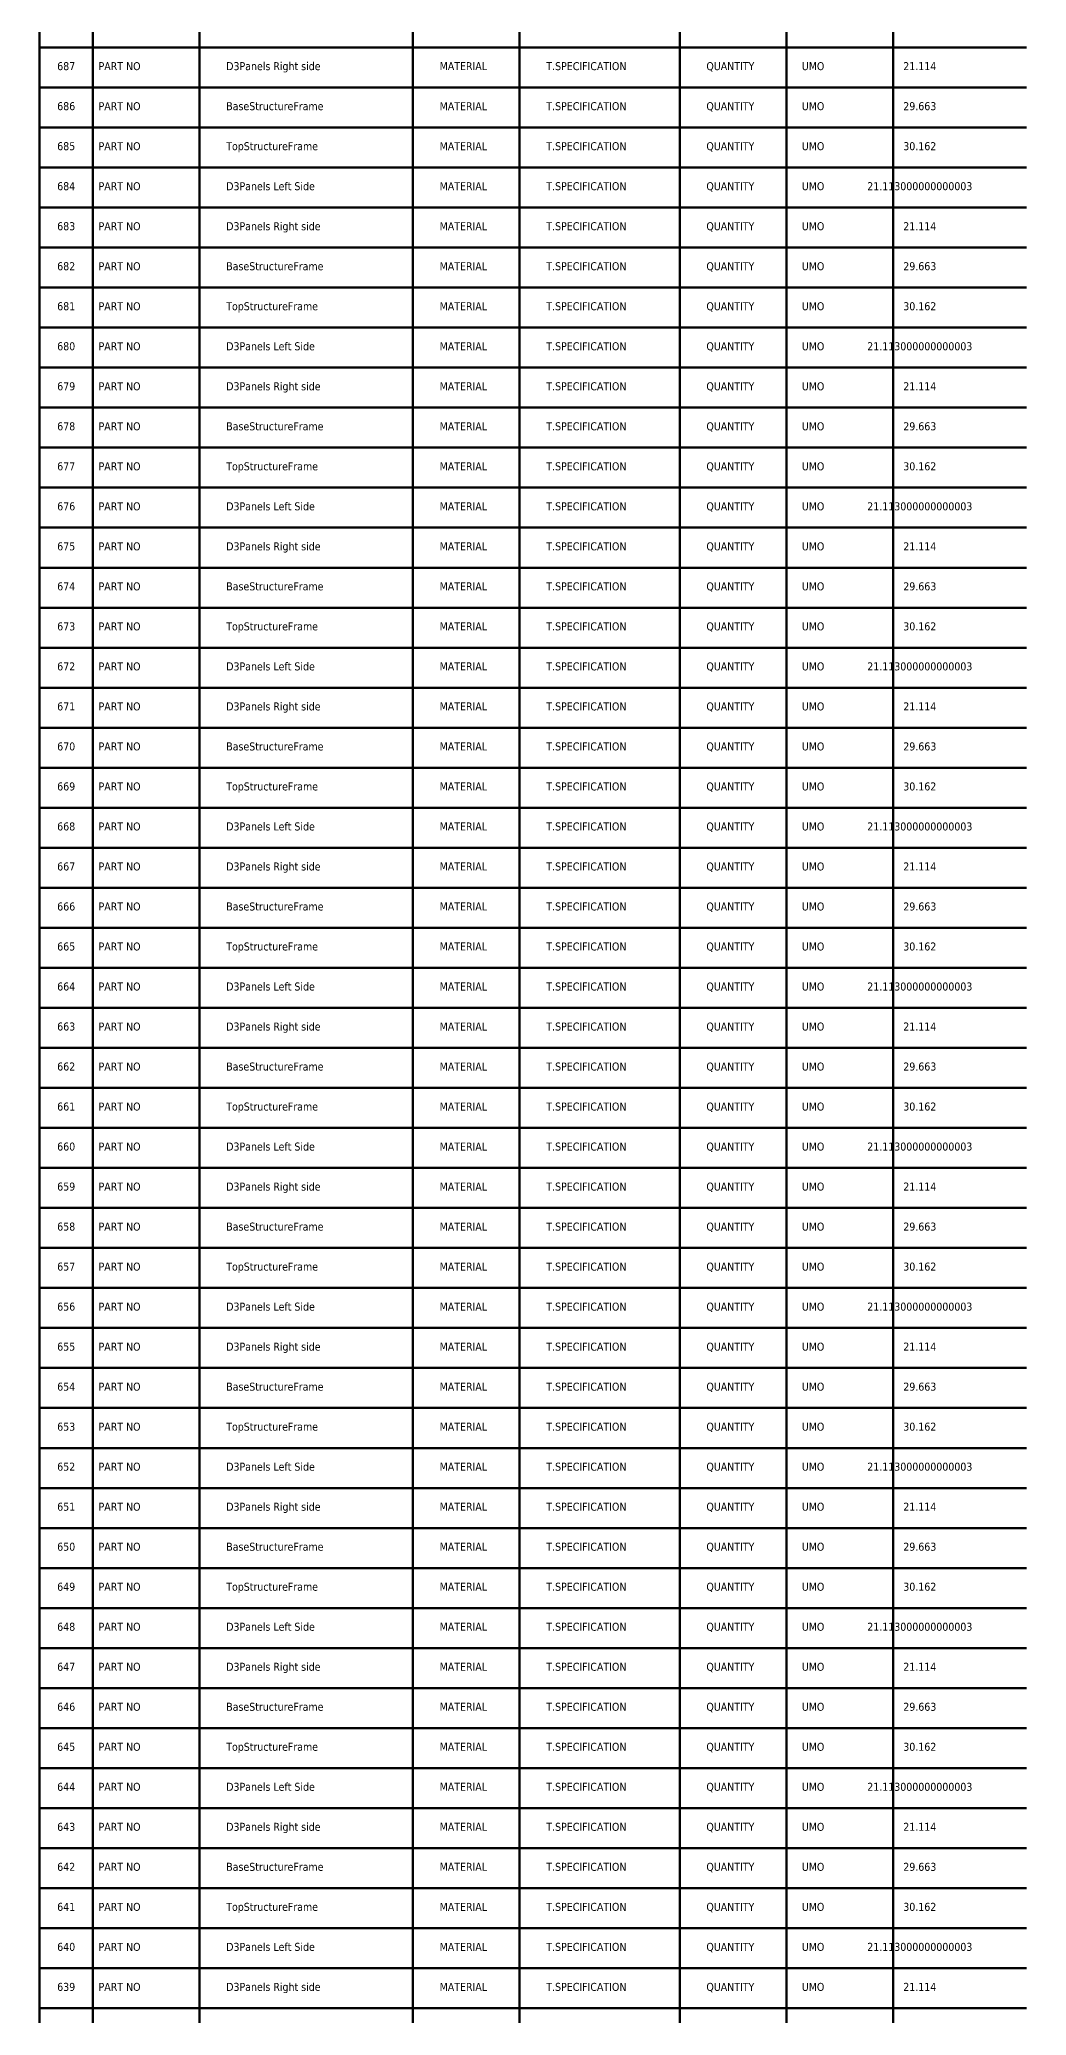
# Model space of a CAD drawing. Header units: metres. Extents: x 849 to 1219, y 30 to 11980.
# Drawn here: x 849 to 1219, y 9742 to 10483 of the extents above; entities that cross this region are included whole.
import ezdxf
from ezdxf.enums import TextEntityAlignment as Align

# ---------------------------------------------------------------- set-up
doc = ezdxf.new("R2010")
doc.units = ezdxf.units.M
doc.layers.add('Default', color=7, linetype='Continuous', lineweight=50, true_color=0x000000)
doc.styles.add('Default', font='tahoma.ttf')

msp = doc.modelspace()

# ---------------------------------------------------------------- linework, layer by layer
at = {"layer": 'Default'}
for p, q in [((849, 160), (849, 11980)), ((869, 11980), (869, 160)), ((909, 11980), (909, 160)), ((989, 11980), (989, 160)), ((1029, 11980), (1029, 160)), ((1089, 11980), (1089, 160)), ((1129, 11980), (1129, 160)), ((1169, 11980), (1169, 160)), ((849, 10480), (1219, 10480)), ((849, 10465), (1219, 10465)), ((849, 10450), (1219, 10450)), ((849, 10435), (1219, 10435)), ((849, 10420), (1219, 10420)), ((849, 10405), (1219, 10405)), ((849, 10390), (1219, 10390)), ((849, 10375), (1219, 10375)), ((849, 10360), (1219, 10360)), ((849, 10345), (1219, 10345)), ((849, 10330), (1219, 10330)), ((849, 10315), (1219, 10315)), ((849, 10300), (1219, 10300)), ((849, 10285), (1219, 10285)), ((849, 10270), (1219, 10270)), ((849, 10255), (1219, 10255)), ((849, 10240), (1219, 10240)), ((849, 10225), (1219, 10225)), ((849, 10210), (1219, 10210)), ((849, 10195), (1219, 10195)), ((849, 10180), (1219, 10180)), ((849, 10165), (1219, 10165)), ((849, 10150), (1219, 10150)), ((849, 10135), (1219, 10135)), ((849, 10120), (1219, 10120)), ((849, 10105), (1219, 10105)), ((849, 10090), (1219, 10090)), ((849, 10075), (1219, 10075)), ((849, 10060), (1219, 10060)), ((849, 10045), (1219, 10045)), ((849, 10030), (1219, 10030)), ((849, 10015), (1219, 10015)), ((849, 10000), (1219, 10000)), ((849, 9985), (1219, 9985)), ((849, 9970), (1219, 9970)), ((849, 9955), (1219, 9955)), ((849, 9940), (1219, 9940)), ((849, 9925), (1219, 9925)), ((849, 9910), (1219, 9910)), ((849, 9895), (1219, 9895)), ((849, 9880), (1219, 9880)), ((849, 9865), (1219, 9865)), ((849, 9850), (1219, 9850)), ((849, 9835), (1219, 9835)), ((849, 9820), (1219, 9820)), ((849, 9805), (1219, 9805)), ((849, 9790), (1219, 9790)), ((849, 9775), (1219, 9775)), ((849, 9760), (1219, 9760)), ((849, 9745), (1219, 9745))]:
    msp.add_line(p, q, dxfattribs=at)

# ---------------------------------------------------------------- texts
at = {"layer": 'Default', "style": 'Default'}
for s, p in [('687', (859, 10473)), ('PART NO', (879, 10473)), ('UMO', (1139, 10473)), ('21.114', (1179, 10473)), ('686', (859, 10458)), ('PART NO', (879, 10458)), ('UMO', (1139, 10458)), ('29.663', (1179, 10458)), ('685', (859, 10443)), ('PART NO', (879, 10443)), ('UMO', (1139, 10443)), ('30.162', (1179, 10443)), ('684', (859, 10428)), ('PART NO', (879, 10428)), ('UMO', (1139, 10428)), ('21.113000000000003', (1179, 10428)), ('683', (859, 10413)), ('PART NO', (879, 10413)), ('UMO', (1139, 10413)), ('21.114', (1179, 10413)), ('682', (859, 10398)), ('PART NO', (879, 10398)), ('UMO', (1139, 10398)), ('29.663', (1179, 10398)), ('681', (859, 10383)), ('PART NO', (879, 10383)), ('UMO', (1139, 10383)), ('30.162', (1179, 10383)), ('680', (859, 10368)), ('PART NO', (879, 10368)), ('UMO', (1139, 10368)), ('21.113000000000003', (1179, 10368)), ('679', (859, 10353)), ('PART NO', (879, 10353)), ('UMO', (1139, 10353)), ('21.114', (1179, 10353)), ('678', (859, 10338)), ('PART NO', (879, 10338)), ('UMO', (1139, 10338)), ('29.663', (1179, 10338)), ('677', (859, 10323)), ('PART NO', (879, 10323)), ('UMO', (1139, 10323)), ('30.162', (1179, 10323)), ('676', (859, 10308)), ('PART NO', (879, 10308)), ('UMO', (1139, 10308)), ('21.113000000000003', (1179, 10308)), ('675', (859, 10293)), ('PART NO', (879, 10293)), ('UMO', (1139, 10293)), ('21.114', (1179, 10293)), ('674', (859, 10278)), ('PART NO', (879, 10278)), ('UMO', (1139, 10278)), ('29.663', (1179, 10278)), ('673', (859, 10263)), ('PART NO', (879, 10263)), ('UMO', (1139, 10263)), ('30.162', (1179, 10263)), ('672', (859, 10248)), ('PART NO', (879, 10248)), ('UMO', (1139, 10248)), ('21.113000000000003', (1179, 10248)), ('671', (859, 10233)), ('PART NO', (879, 10233)), ('UMO', (1139, 10233)), ('21.114', (1179, 10233)), ('670', (859, 10218)), ('PART NO', (879, 10218)), ('UMO', (1139, 10218)), ('29.663', (1179, 10218)), ('669', (859, 10203)), ('PART NO', (879, 10203)), ('UMO', (1139, 10203)), ('30.162', (1179, 10203)), ('668', (859, 10188)), ('PART NO', (879, 10188)), ('UMO', (1139, 10188)), ('21.113000000000003', (1179, 10188)), ('667', (859, 10173)), ('PART NO', (879, 10173)), ('UMO', (1139, 10173)), ('21.114', (1179, 10173)), ('666', (859, 10158)), ('PART NO', (879, 10158)), ('UMO', (1139, 10158)), ('29.663', (1179, 10158)), ('665', (859, 10143)), ('PART NO', (879, 10143)), ('UMO', (1139, 10143)), ('30.162', (1179, 10143)), ('664', (859, 10128)), ('PART NO', (879, 10128)), ('UMO', (1139, 10128)), ('21.113000000000003', (1179, 10128)), ('663', (859, 10113)), ('PART NO', (879, 10113)), ('UMO', (1139, 10113)), ('21.114', (1179, 10113)), ('662', (859, 10098)), ('PART NO', (879, 10098)), ('UMO', (1139, 10098)), ('29.663', (1179, 10098)), ('661', (859, 10083)), ('PART NO', (879, 10083)), ('UMO', (1139, 10083)), ('30.162', (1179, 10083)), ('660', (859, 10068)), ('PART NO', (879, 10068)), ('UMO', (1139, 10068)), ('21.113000000000003', (1179, 10068)), ('659', (859, 10053)), ('PART NO', (879, 10053)), ('UMO', (1139, 10053)), ('21.114', (1179, 10053)), ('658', (859, 10038)), ('PART NO', (879, 10038)), ('UMO', (1139, 10038)), ('29.663', (1179, 10038)), ('657', (859, 10023)), ('PART NO', (879, 10023)), ('UMO', (1139, 10023)), ('30.162', (1179, 10023)), ('656', (859, 10008)), ('PART NO', (879, 10008)), ('UMO', (1139, 10008)), ('21.113000000000003', (1179, 10008)), ('655', (859, 9993)), ('PART NO', (879, 9993)), ('UMO', (1139, 9993)), ('21.114', (1179, 9993)), ('654', (859, 9978)), ('PART NO', (879, 9978)), ('UMO', (1139, 9978)), ('29.663', (1179, 9978)), ('653', (859, 9963)), ('PART NO', (879, 9963)), ('UMO', (1139, 9963)), ('30.162', (1179, 9963)), ('652', (859, 9948)), ('PART NO', (879, 9948)), ('UMO', (1139, 9948)), ('21.113000000000003', (1179, 9948)), ('651', (859, 9933)), ('PART NO', (879, 9933)), ('UMO', (1139, 9933)), ('21.114', (1179, 9933)), ('650', (859, 9918)), ('PART NO', (879, 9918)), ('UMO', (1139, 9918)), ('29.663', (1179, 9918)), ('649', (859, 9903)), ('PART NO', (879, 9903)), ('UMO', (1139, 9903)), ('30.162', (1179, 9903)), ('648', (859, 9888)), ('PART NO', (879, 9888)), ('UMO', (1139, 9888)), ('21.113000000000003', (1179, 9888)), ('647', (859, 9873)), ('PART NO', (879, 9873)), ('UMO', (1139, 9873)), ('21.114', (1179, 9873)), ('646', (859, 9858)), ('PART NO', (879, 9858)), ('UMO', (1139, 9858)), ('29.663', (1179, 9858)), ('645', (859, 9843)), ('PART NO', (879, 9843)), ('UMO', (1139, 9843)), ('30.162', (1179, 9843)), ('644', (859, 9828)), ('PART NO', (879, 9828)), ('UMO', (1139, 9828)), ('21.113000000000003', (1179, 9828)), ('643', (859, 9813)), ('PART NO', (879, 9813)), ('UMO', (1139, 9813)), ('21.114', (1179, 9813)), ('642', (859, 9798)), ('PART NO', (879, 9798)), ('UMO', (1139, 9798)), ('29.663', (1179, 9798)), ('641', (859, 9783)), ('PART NO', (879, 9783)), ('UMO', (1139, 9783)), ('30.162', (1179, 9783)), ('640', (859, 9768)), ('PART NO', (879, 9768)), ('UMO', (1139, 9768)), ('21.113000000000003', (1179, 9768)), ('639', (859, 9753)), ('PART NO', (879, 9753)), ('UMO', (1139, 9753)), ('21.114', (1179, 9753))]:
    msp.add_text(s, height=3, dxfattribs=at).set_placement(p, align=Align.MIDDLE_CENTER)
for s, p in [('D3Panels Right side', (919, 10473)), ('MATERIAL', (999, 10473)), ('T.SPECIFICATION', (1039, 10473)), ('QUANTITY', (1099, 10473)), ('BaseStructureFrame', (919, 10458)), ('MATERIAL', (999, 10458)), ('T.SPECIFICATION', (1039, 10458)), ('QUANTITY', (1099, 10458)), ('TopStructureFrame', (919, 10443)), ('MATERIAL', (999, 10443)), ('T.SPECIFICATION', (1039, 10443)), ('QUANTITY', (1099, 10443)), ('D3Panels Left Side', (919, 10428)), ('MATERIAL', (999, 10428)), ('T.SPECIFICATION', (1039, 10428)), ('QUANTITY', (1099, 10428)), ('D3Panels Right side', (919, 10413)), ('MATERIAL', (999, 10413)), ('T.SPECIFICATION', (1039, 10413)), ('QUANTITY', (1099, 10413)), ('BaseStructureFrame', (919, 10398)), ('T.SPECIFICATION', (1039, 10398)), ('QUANTITY', (1099, 10398)), ('MATERIAL', (999, 10398)), ('TopStructureFrame', (919, 10383)), ('MATERIAL', (999, 10383)), ('T.SPECIFICATION', (1039, 10383)), ('QUANTITY', (1099, 10383)), ('D3Panels Left Side', (919, 10368)), ('MATERIAL', (999, 10368)), ('T.SPECIFICATION', (1039, 10368)), ('QUANTITY', (1099, 10368)), ('D3Panels Right side', (919, 10353)), ('MATERIAL', (999, 10353)), ('T.SPECIFICATION', (1039, 10353)), ('QUANTITY', (1099, 10353)), ('BaseStructureFrame', (919, 10338)), ('MATERIAL', (999, 10338)), ('T.SPECIFICATION', (1039, 10338)), ('QUANTITY', (1099, 10338)), ('TopStructureFrame', (919, 10323)), ('MATERIAL', (999, 10323)), ('T.SPECIFICATION', (1039, 10323)), ('QUANTITY', (1099, 10323)), ('D3Panels Left Side', (919, 10308)), ('MATERIAL', (999, 10308)), ('T.SPECIFICATION', (1039, 10308)), ('QUANTITY', (1099, 10308)), ('D3Panels Right side', (919, 10293)), ('MATERIAL', (999, 10293)), ('T.SPECIFICATION', (1039, 10293)), ('QUANTITY', (1099, 10293)), ('BaseStructureFrame', (919, 10278)), ('MATERIAL', (999, 10278)), ('T.SPECIFICATION', (1039, 10278)), ('QUANTITY', (1099, 10278)), ('TopStructureFrame', (919, 10263)), ('MATERIAL', (999, 10263)), ('T.SPECIFICATION', (1039, 10263)), ('QUANTITY', (1099, 10263)), ('D3Panels Left Side', (919, 10248)), ('MATERIAL', (999, 10248)), ('T.SPECIFICATION', (1039, 10248)), ('QUANTITY', (1099, 10248)), ('D3Panels Right side', (919, 10233)), ('MATERIAL', (999, 10233)), ('T.SPECIFICATION', (1039, 10233)), ('QUANTITY', (1099, 10233)), ('BaseStructureFrame', (919, 10218)), ('MATERIAL', (999, 10218)), ('T.SPECIFICATION', (1039, 10218)), ('QUANTITY', (1099, 10218)), ('TopStructureFrame', (919, 10203)), ('MATERIAL', (999, 10203)), ('T.SPECIFICATION', (1039, 10203)), ('QUANTITY', (1099, 10203)), ('D3Panels Left Side', (919, 10188)), ('MATERIAL', (999, 10188)), ('T.SPECIFICATION', (1039, 10188)), ('QUANTITY', (1099, 10188)), ('D3Panels Right side', (919, 10173)), ('MATERIAL', (999, 10173)), ('T.SPECIFICATION', (1039, 10173)), ('QUANTITY', (1099, 10173)), ('BaseStructureFrame', (919, 10158)), ('MATERIAL', (999, 10158)), ('T.SPECIFICATION', (1039, 10158)), ('QUANTITY', (1099, 10158)), ('TopStructureFrame', (919, 10143)), ('MATERIAL', (999, 10143)), ('T.SPECIFICATION', (1039, 10143)), ('QUANTITY', (1099, 10143)), ('D3Panels Left Side', (919, 10128)), ('MATERIAL', (999, 10128)), ('T.SPECIFICATION', (1039, 10128)), ('QUANTITY', (1099, 10128)), ('D3Panels Right side', (919, 10113)), ('MATERIAL', (999, 10113)), ('T.SPECIFICATION', (1039, 10113)), ('QUANTITY', (1099, 10113)), ('BaseStructureFrame', (919, 10098)), ('MATERIAL', (999, 10098)), ('T.SPECIFICATION', (1039, 10098)), ('QUANTITY', (1099, 10098)), ('TopStructureFrame', (919, 10083)), ('MATERIAL', (999, 10083)), ('T.SPECIFICATION', (1039, 10083)), ('QUANTITY', (1099, 10083)), ('D3Panels Left Side', (919, 10068)), ('MATERIAL', (999, 10068)), ('T.SPECIFICATION', (1039, 10068)), ('QUANTITY', (1099, 10068)), ('D3Panels Right side', (919, 10053)), ('MATERIAL', (999, 10053)), ('T.SPECIFICATION', (1039, 10053)), ('QUANTITY', (1099, 10053)), ('BaseStructureFrame', (919, 10038)), ('MATERIAL', (999, 10038)), ('T.SPECIFICATION', (1039, 10038)), ('QUANTITY', (1099, 10038)), ('TopStructureFrame', (919, 10023)), ('MATERIAL', (999, 10023)), ('T.SPECIFICATION', (1039, 10023)), ('QUANTITY', (1099, 10023)), ('D3Panels Left Side', (919, 10008)), ('MATERIAL', (999, 10008)), ('T.SPECIFICATION', (1039, 10008)), ('QUANTITY', (1099, 10008)), ('D3Panels Right side', (919, 9993)), ('MATERIAL', (999, 9993)), ('T.SPECIFICATION', (1039, 9993)), ('QUANTITY', (1099, 9993)), ('BaseStructureFrame', (919, 9978)), ('MATERIAL', (999, 9978)), ('T.SPECIFICATION', (1039, 9978)), ('QUANTITY', (1099, 9978)), ('TopStructureFrame', (919, 9963)), ('MATERIAL', (999, 9963)), ('T.SPECIFICATION', (1039, 9963)), ('QUANTITY', (1099, 9963)), ('D3Panels Left Side', (919, 9948)), ('MATERIAL', (999, 9948)), ('T.SPECIFICATION', (1039, 9948)), ('QUANTITY', (1099, 9948)), ('D3Panels Right side', (919, 9933)), ('MATERIAL', (999, 9933)), ('T.SPECIFICATION', (1039, 9933)), ('QUANTITY', (1099, 9933)), ('BaseStructureFrame', (919, 9918)), ('MATERIAL', (999, 9918)), ('T.SPECIFICATION', (1039, 9918)), ('QUANTITY', (1099, 9918)), ('TopStructureFrame', (919, 9903)), ('MATERIAL', (999, 9903)), ('T.SPECIFICATION', (1039, 9903)), ('QUANTITY', (1099, 9903)), ('D3Panels Left Side', (919, 9888)), ('MATERIAL', (999, 9888)), ('T.SPECIFICATION', (1039, 9888)), ('QUANTITY', (1099, 9888)), ('D3Panels Right side', (919, 9873)), ('MATERIAL', (999, 9873)), ('T.SPECIFICATION', (1039, 9873)), ('QUANTITY', (1099, 9873)), ('BaseStructureFrame', (919, 9858)), ('MATERIAL', (999, 9858)), ('T.SPECIFICATION', (1039, 9858)), ('QUANTITY', (1099, 9858)), ('TopStructureFrame', (919, 9843)), ('MATERIAL', (999, 9843)), ('T.SPECIFICATION', (1039, 9843)), ('QUANTITY', (1099, 9843)), ('D3Panels Left Side', (919, 9828)), ('MATERIAL', (999, 9828)), ('T.SPECIFICATION', (1039, 9828)), ('QUANTITY', (1099, 9828)), ('D3Panels Right side', (919, 9813)), ('MATERIAL', (999, 9813)), ('T.SPECIFICATION', (1039, 9813)), ('QUANTITY', (1099, 9813)), ('BaseStructureFrame', (919, 9798)), ('MATERIAL', (999, 9798)), ('T.SPECIFICATION', (1039, 9798)), ('QUANTITY', (1099, 9798)), ('TopStructureFrame', (919, 9783)), ('MATERIAL', (999, 9783)), ('T.SPECIFICATION', (1039, 9783)), ('QUANTITY', (1099, 9783)), ('D3Panels Left Side', (919, 9768)), ('MATERIAL', (999, 9768)), ('T.SPECIFICATION', (1039, 9768)), ('QUANTITY', (1099, 9768)), ('D3Panels Right side', (919, 9753)), ('MATERIAL', (999, 9753)), ('T.SPECIFICATION', (1039, 9753)), ('QUANTITY', (1099, 9753))]:
    msp.add_text(s, height=3, dxfattribs=at).set_placement(p, align=Align.MIDDLE_LEFT)

doc.saveas('drawing.dxf')
